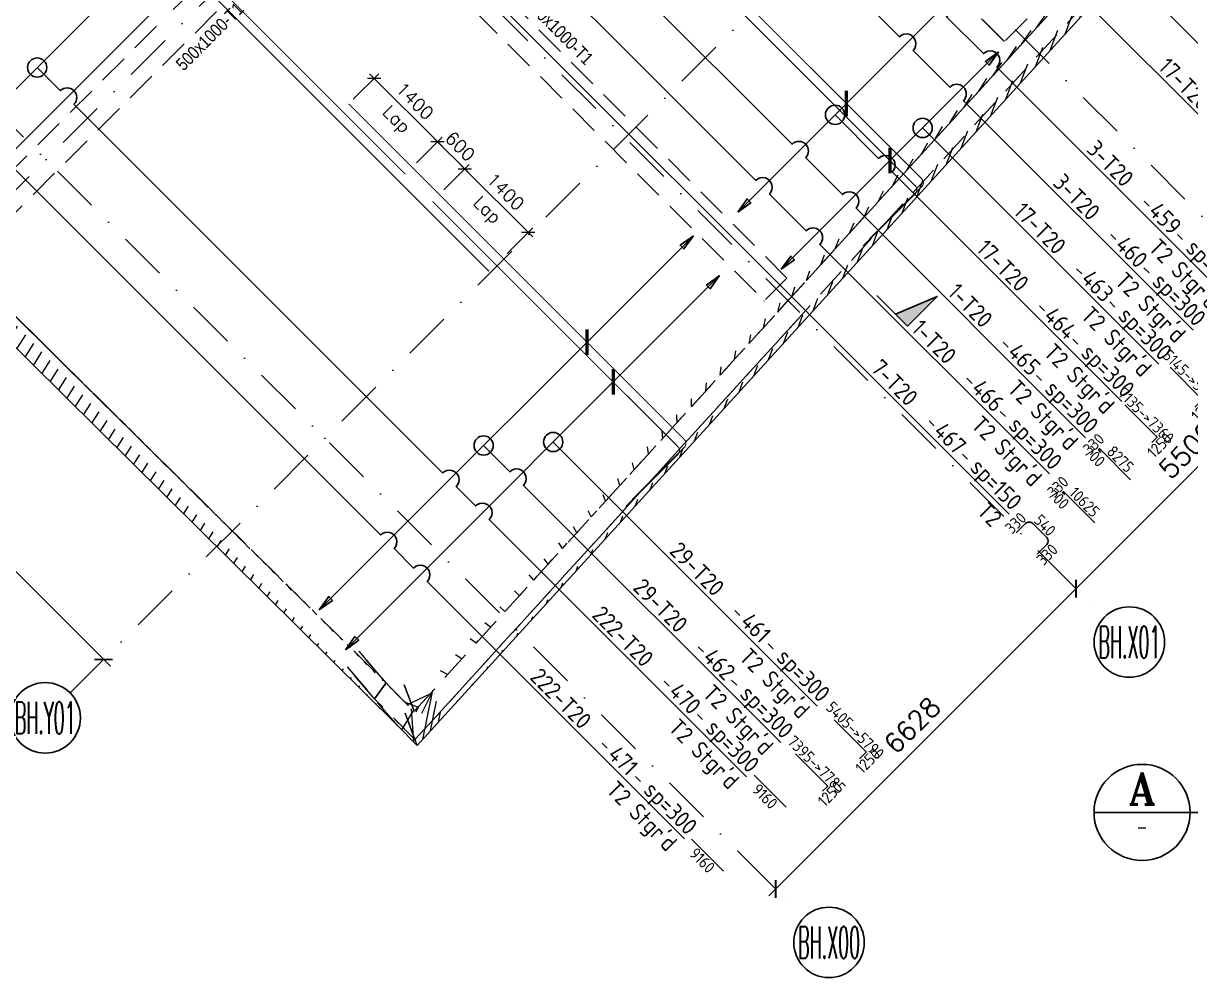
# Model space of a CAD drawing. Extents: x 660761725 to 1323371458, y 2734871439 to 5470067957.
# Drawn here: x 661740291 to 661758507, y 2735009230 to 2735024123 of the extents above; entities that cross this region are included whole.
import ezdxf
from ezdxf.enums import TextEntityAlignment as Align

# ---------------------------------------------------------------- set-up
doc = ezdxf.new("R2010")
doc.units = 0
for name, pattern in [('AXES', [1.95, 1.2, -0.25, 0.25, -0.25]), ('Hidden', [714.375, 476.25, -238.125]), ('sbp_axis_short', [10, 5, -2.5, 0, -2.5])]:
    doc.linetypes.add(name, pattern=pattern)
doc.layers.add('A-DETL', color=5, linetype='Continuous', lineweight=9, true_color=0x0000ff)
for name, color, linetype, lineweight in [('A-FLOR-PATT', 7, 'Continuous', 15), ('A-ROOF', 7, 'Continuous', 15), ('S-BEAM-IDEN', 2, 'Continuous', 9), ('S-GRID', 7, 'Continuous', 9), ('S-GRID-IDEN', 7, 'Continuous', 13)]:
    doc.layers.add(name, color=color, linetype=linetype, lineweight=lineweight)
for name, color, linetype in [('S-AXIS', 20, 'AXES'), ('S-DIMO', 100, 'Continuous'), ('S-RBAR-T16', 201, 'Continuous'), ('S-RBAR-T20', 10, 'Continuous'), ('S-RDIMO', 8, 'Continuous'), ('S-RSYMB', 7, 'Continuous'), ('S-SCEL-INDT', 222, 'Continuous'), ('S-SIMPLETEXT', 7, 'Continuous'), ('S-TXT', 3, 'Continuous'), ('S-TXT-B', 7, 'Continuous')]:
    doc.layers.add(name, color=color, linetype=linetype)
doc.styles.add('Arial Narrow_1', font='ARIALN.TTF', dxfattribs={"height": 199.9999999999998})
doc.styles.add('ARMACAD', font='isocp.shx')
doc.styles.add('ROMANS', font='romans.shx')
doc.styles.add('ROMANT', font='romant')
doc.dimstyles.new('S-DIMI-100', dxfattribs={"dimscale": 100, "dimtxt": 2, "dimasz": 1.5, "dimexe": 1, "dimexo": 1, "dimgap": 1, "dimtad": 1, "dimdec": 0, "dimzin": 12, "dimdsep": 46, "dimtxsty": 'ROMANS', "dimblk": 'ARCHTICK', "dimcen": 0.09, "dimdle": 1, "dimclrd": 8, "dimclre": 8, "dimclrt": 4, "dimadec": 0, "dimazin": 3, "dimtfac": 1, "dimtdec": 0, "dimtix": 1, "dimtmove": 1, "dimatfit": 3, "dimtolj": 1, "dimtzin": 0, "dimarcsym": 0})
doc.dimstyles.new('S-DIMO-100', dxfattribs={"dimscale": 100, "dimtxt": 3, "dimasz": 2, "dimexe": 1.5, "dimexo": 1.5, "dimgap": 1.5, "dimtad": 1, "dimdec": 0, "dimzin": 12, "dimdsep": 46, "dimtxsty": 'ROMANS', "dimblk": 'ARCHTICK', "dimcen": 0.09, "dimdle": 1.5, "dimclrd": 8, "dimclre": 8, "dimclrt": 4, "dimadec": 0, "dimazin": 3, "dimtfac": 1, "dimtdec": 0, "dimtix": 1, "dimtmove": 1, "dimatfit": 3, "dimfxl": 1, "dimtolj": 1, "dimtzin": 0, "dimarcsym": 0})
pattern_1 = [(74.99999999999999, (0, 0), (-153.3407249233896, 41.08752341002518), [])]

# ---------------------------------------------------------------- blocks, each defined once
blk = doc.blocks.new('_ARCHTICK')
at = {"color": 0, "linetype": 'ByBlock', "const_width": 0.15}
blk.add_lwpolyline([(-0.5, -0.5), (0.5, 0.5)], dxfattribs=at)
blk = doc.blocks.new('*D114')
at = {"layer": 'S-DIMO', "color": 8, "lineweight": -2, "transparency": 16777216}
for p, q in [((662646752.7174524, 2734515600.631505), (662642651.5931929, 2734511499.317107)), ((662646640.0262022, 2734515501.190413), (662646540.585418, 2734515600.626588)), ((662642750.9389057, 2734511612.103117), (662642651.5882754, 2734511711.449142))]:
    blk.add_line(p, q, dxfattribs=at)
at = {"layer": 'S-DIMO', "color": 8, "lineweight": -2, "transparency": 16777216, "xscale": 200, "yscale": 200, "zscale": 200}
for p, rotation in [((662646646.6538938, 2734515494.563029), 45.00132815847456), ((662642757.6567513, 2734511605.385583), 225.0013281584746)]:
    blk.add_blockref('_ARCHTICK', p, dxfattribs=dict(at, rotation=rotation))
at = {"layer": 'S-DIMO', "color": 4, "transparency": 16777216, "insert": (662644490.0183705, 2734513762.101423), "char_height": 300, "width": 199.5440968434552, "attachment_point": 5, "rotation": 45.00132815847457, "style": 'ROMANS'}
blk.add_mtext('\\A1;5500', dxfattribs=at)
blk = doc.blocks.new('*D115')
at = {"layer": 'S-DIMO', "color": 8, "lineweight": -2, "transparency": 16777216}
for p, q in [((662642863.7196877, 2734511711.45468), (662637964.8870244, 2734506812.394895)), ((662642750.9389057, 2734511612.103117), (662642651.5876533, 2734511711.449763)), ((662638064.1247131, 2734506925.288924), (662637964.8821069, 2734507024.526929))]:
    blk.add_line(p, q, dxfattribs=at)
at = {"layer": 'S-DIMO', "color": 8, "lineweight": -2, "transparency": 16777216, "xscale": 200, "yscale": 200, "zscale": 200}
for p, rotation in [((662642757.6561291, 2734511605.386205), 45.00132815847456), ((662638070.9505827, 2734506918.463371), 225.0013281584746)]:
    blk.add_blockref('_ARCHTICK', p, dxfattribs=dict(at, rotation=rotation))
at = {"layer": 'S-DIMO', "color": 4, "transparency": 16777216, "insert": (662640202.1664039, 2734509474.051905), "char_height": 300, "width": 199.5440968434552, "attachment_point": 5, "rotation": 45.00132815847457, "style": 'ROMANS'}
blk.add_mtext('\\A1;6628', dxfattribs=at)
blk = doc.blocks.new('*D120')
at = {"layer": 'S-DIMO', "color": 8, "lineweight": -2, "transparency": 16777216}
for p, q in [((662623128.7003523, 2734514955.345698), (662627689.5398602, 2734510394.507728)), ((662623228.7011043, 2734514843.214414), (662623128.7003881, 2734514743.213664)), ((662627577.4078088, 2734510494.507709), (662627477.407826, 2734510394.507692))]:
    blk.add_line(p, q, dxfattribs=at)
at = {"layer": 'S-DIMO', "color": 8, "lineweight": -2, "transparency": 16777216, "xscale": 200, "yscale": 200, "zscale": 200}
for p, rotation in [((662623234.7663873, 2734514849.279699), 135.0000096597404), ((662627583.4738252, 2734510500.573728), 315.0000096597404)]:
    blk.add_blockref('_ARCHTICK', p, dxfattribs=dict(at, rotation=rotation))
at = {"layer": 'S-DIMO', "color": 4, "transparency": 16777216, "insert": (662625621.252105, 2734512887.058783), "char_height": 300, "width": 199.5440968434552, "attachment_point": 5, "rotation": 315.00000965974044, "style": 'ROMANS'}
blk.add_mtext('\\A1;6150', dxfattribs=at)
blk = doc.blocks.new('*U1142')
at = {"layer": 'S-AXIS', "color": 3, "linetype": 'Continuous'}
blk.add_circle((0, 5.5), 5.5, dxfattribs=at)
at = {"layer": 'S-AXIS', "color": 3, "linetype": 'Continuous', "ltscale": 0.5, "style": 'ROMANT', "width": 0.4, "flags": 8}
blk.add_attdef('A', text='', height=5, dxfattribs=at).set_placement((0, 5.5), align=Align.MIDDLE_CENTER)
blk = doc.blocks.new('*U1141')
at = {"layer": 'S-SCEL-INDT'}
blk.add_line((-1.598034076772778e-05, -9.017526509425661), (-4.236298395894313e-05, 0), dxfattribs=at)
blk.add_lwpolyline([(-1.598034251388655e-05, -9.017526509426535), (-2.729673832266011e-05, -5.517526509764139), (8.74998401881464, -9.017498218424205), (-1.598034251388655e-05, -9.017526509426535)], dxfattribs=at)
blk.add_solid([(8.749984018815223, -9.017498218424496), (-1.598034076772778e-05, -9.017526509423043), (4.374978361036412, -7.267512364094754), (-2.729674239717861e-05, -5.517526509763265)], dxfattribs=at)
blk = doc.blocks.new('I am… Limitless.')
at = {"layer": 'S-SCEL-INDT', "xscale": 75.00000000000088, "yscale": 75.00000000000088, "zscale": 75.00000000000088, "rotation": 45.00010152951856}
blk.add_blockref('*U1141', (662352440.7329911, 2734516181.62153), dxfattribs=at)
blk = doc.blocks.new('I am… Atomic.')
at = {"layer": 'A-FLOR-PATT', "transparency": 33554600}
h = blk.add_hatch(dxfattribs=at)
h.set_pattern_fill('ANSI31', color=8, scale=50, angle=30, style=0)
h.set_pattern_definition(pattern_1)
edge = h.paths.add_edge_path()
edge.add_line((662389967.6433319, 2734579123.010657), (662390007.8012236, 2734579503.468677))
edge.add_line((662390178.8400514, 2734578972.951882), (662393574.2351673, 2734576558.543434))
edge.add_line((662390389.9110394, 2734578822.862847), (662389967.7690635, 2734579123.040917))
edge.add_line((662401600.1085552, 2734571260.373601), (662390007.8012234, 2734579503.468677))
edge.add_line((662401045.2346829, 2734570742.112331), (662400996.5411683, 2734571280.666277))
edge.add_line((662400996.5411683, 2734571280.666277), (662391834.41239, 2734577795.702194))
edge.add_line((662401631.7932035, 2734570909.939), (662401600.1085552, 2734571260.373601))
edge.add_line((662398386.0115408, 2734568087.393885), (662401045.2346829, 2734570742.112331))
edge.add_line((662378065.801715, 2734545768.423274), (662383150.2610395, 2734551353.010825))
edge.add_line((662383150.2610395, 2734551353.010825), (662388234.7203641, 2734556937.598375))
edge.add_line((662388234.7203641, 2734556937.598375), (662393319.1796887, 2734562522.185926))
edge.add_line((662393319.1796887, 2734562522.185926), (662398403.6390133, 2734568106.773477))
edge.add_line((662377177.0145457, 2734544792.211362), (662378389.7704264, 2734546124.258873))
edge.add_line((662345219.5168241, 2734509691.243385), (662350637.7770958, 2734515642.46591))
edge.add_line((662350637.7770958, 2734515642.46591), (662356056.0373675, 2734521593.688435))
edge.add_line((662356056.0373675, 2734521593.688435), (662361474.2976393, 2734527544.91096))
edge.add_line((662361474.2976393, 2734527544.91096), (662366892.5579109, 2734533496.133485))
edge.add_line((662366892.5579109, 2734533496.133485), (662372310.8181826, 2734539447.35601))
edge.add_line((662372310.8181826, 2734539447.35601), (662377729.0784543, 2734545398.578536))
edge.add_line((662345267.5598451, 2734509156.384884), (662400082.3408674, 2734569362.972085))
edge.add_line((662401418.6805061, 2734570690.601139), (662400941.3227103, 2734570214.051982))
edge.add_line((662400082.3408674, 2734569362.972085), (662401631.7932035, 2734570909.939))
h = blk.add_hatch(dxfattribs=at)
h.set_pattern_fill('ANSI31', color=8, scale=50, angle=30, style=0)
h.set_pattern_definition(pattern_1)
edge = h.paths.add_edge_path()
edge.add_line((662345468.2720397, 2734510142.524049), (662345661.1307589, 2734509588.669044))
edge.add_line((662345219.5168241, 2734509691.243385), (662350637.7770958, 2734515642.46591))
edge.add_line((662350637.7770958, 2734515642.46591), (662356056.0373675, 2734521593.688435))
edge.add_line((662356056.0373675, 2734521593.688435), (662361474.2976393, 2734527544.91096))
edge.add_line((662361474.2976393, 2734527544.91096), (662366892.5579109, 2734533496.133485))
edge.add_line((662366892.5579109, 2734533496.133485), (662372310.8181826, 2734539447.35601))
edge.add_line((662372310.8181826, 2734539447.35601), (662377729.0784543, 2734545398.578536))
edge.add_line((662345267.5598451, 2734509156.384884), (662400082.3408674, 2734569362.972085))
h = blk.add_hatch(dxfattribs=at)
h.set_pattern_fill('ANSI31', color=8, scale=50, angle=30, style=0)
h.set_pattern_definition(pattern_1)
edge = h.paths.add_edge_path()
edge.add_line((662326312.3910785, 2734528417.846987), (662333102.7430063, 2734521695.273901))
edge.add_line((662325865.2845687, 2734528370.671522), (662344964.0169713, 2734509462.575772))
edge.add_line((662336968.3324986, 2734517868.269328), (662339133.8364366, 2734515724.380668))
edge.add_line((662332502.0842122, 2734522289.937136), (662334515.7142464, 2734520296.40643))
edge.add_line((662333458.4230682, 2734521343.144109), (662337828.6853824, 2734517016.504176))
edge.add_line((662338184.3654449, 2734516664.374383), (662344781.0343132, 2734510133.551082))
edge.add_line((662344781.0343132, 2734510133.551082), (662344829.7545922, 2734510084.405783))
edge.add_line((662344829.7545922, 2734510084.405783), (662344878.4748713, 2734510035.260483))
edge.add_line((662344878.4748713, 2734510035.260483), (662344927.1951503, 2734509986.115183))
edge.add_line((662344927.1951503, 2734509986.115183), (662344975.9154292, 2734509936.969883))
edge.add_line((662344975.9154292, 2734509936.969883), (662345024.6357082, 2734509887.824584))
edge.add_line((662345024.6357082, 2734509887.824584), (662345073.3559872, 2734509838.679284))
edge.add_line((662345073.3559872, 2734509838.679284), (662345122.0762662, 2734509789.533985))
edge.add_line((662345122.0762662, 2734509789.533985), (662345170.7965451, 2734509740.388685))
edge.add_line((662345170.7965451, 2734509740.388685), (662345219.5168241, 2734509691.243385))
edge.add_line((662344964.0169713, 2734509462.575772), (662345267.5598451, 2734509156.384884))
edge.add_line((662345267.5598451, 2734509156.384884), (662345219.5168241, 2734509691.243385))
edge = h.paths.add_edge_path()
edge.add_line((662345219.5168241, 2734509691.243385), (662345513.1205869, 2734510013.727216))
edge.add_line((662345468.2720397, 2734510142.524049), (662345661.1307589, 2734509588.669044))
edge.add_line((662345267.5598451, 2734509156.384884), (662345661.1307589, 2734509588.669044))
edge = h.paths.add_edge_path()
edge.add_line((662325865.2845687, 2734528370.671522), (662326389.6555356, 2734528894.154181))
edge.add_line((662326389.6555356, 2734528894.154181), (662326589.2420617, 2734528694.228972))
edge.add_line((662326589.2420617, 2734528694.228972), (662326314.0211399, 2734528416.233197))
at = {"layer": 'A-DETL', "color": 8, "linetype": 'Hidden', "lineweight": 9}
for p, q in [((662399013.4511831, 2734568320.204953), (662345232.817815, 2734509249.488402)), ((662348012.7404133, 2734526558.074927), (662354427.785328, 2734520143.02365)), ((662354430.404629, 2734520145.641461), (662348021.4752218, 2734526554.575255)), ((662337828.6853824, 2734517016.504176), (662343805.8863698, 2734522983.579849)), ((662351037.8658978, 2734516453.002254), (662344513.5569398, 2734522982.844296)), ((662344159.6396613, 2734522629.526549), (662338184.3654449, 2734516664.374383)), ((662344159.6396613, 2734522629.526549), (662350684.0984387, 2734516099.534561)), ((662354784.0222851, 2734520499.258766), (662354430.404629, 2734520145.641461)), ((662354430.404629, 2734520145.641461), (662354427.785328, 2734520143.02365)), ((662354430.1369091, 2734520145.375229), (662354430.368954, 2734520145.607274)), ((662338184.3654449, 2734516664.374383), (662344781.0343132, 2734510133.551082)), ((662351037.8658978, 2734516453.002254), (662350684.0984387, 2734516099.534561)), ((662351031.5755024, 2734516446.715436), (662351037.8658978, 2734516453.002254)), ((662350684.0984387, 2734516099.534561), (662350677.8080015, 2734516093.247701)), ((662351208.4437448, 2734515812.901352), (662345232.817815, 2734509249.488402)), ((662344356.2023606, 2734510629.798686), (662344781.0343132, 2734510133.551082)), ((662344781.0343132, 2734510133.551082), (662344356.2023606, 2734510629.798686)), ((662344599.7394344, 2734509888.089563), (662344174.9056661, 2734510384.339288)), ((662344174.9056661, 2734510384.339288), (662344599.7394344, 2734509888.089563)), ((662344599.7394344, 2734509888.089563), (662344781.0343132, 2734510133.551082)), ((662344781.0343132, 2734510133.551082), (662344599.7394344, 2734509888.089563)), ((662345064.4801393, 2734510106.718842), (662345219.5168241, 2734509691.243385)), ((662345219.5168241, 2734509691.243385), (662345064.4801393, 2734510106.718842)), ((662344963.6249735, 2734509463.033666), (662344599.7394344, 2734509888.089563)), ((662345232.817815, 2734509249.488402), (662344600.1289424, 2734509887.696657)), ((662345232.817815, 2734509249.488402), (662345077.6992273, 2734509665.183345)), ((662345077.6992273, 2734509665.183345), (662345232.817815, 2734509249.488402)), ((662345232.817815, 2734509249.488402), (662345267.517679, 2734509156.497883))]:
    blk.add_line(p, q, dxfattribs=at)
at = {"layer": 'A-DETL', "color": 8, "linetype": 'Hidden', "lineweight": 9, "flags": 128}
for points in [[(662345219.5168241, 2734509691.243385), (662350637.7770958, 2734515642.46591), (662356056.0373675, 2734521593.688435), (662361474.2976393, 2734527544.91096), (662366892.5579109, 2734533496.133485), (662372310.8181826, 2734539447.35601), (662377729.0784543, 2734545398.578536)], [(662344781.0343132, 2734510133.551082), (662344829.7545922, 2734510084.405783), (662344878.4748713, 2734510035.260483), (662344927.1951503, 2734509986.115183), (662344975.9154292, 2734509936.969883), (662345024.6357082, 2734509887.824584), (662345073.3559872, 2734509838.679284), (662345122.0762662, 2734509789.533985), (662345170.7965451, 2734509740.388685), (662345219.5168241, 2734509691.243385)], [(662345232.817815, 2734509249.488402), (662345162.4757727, 2734509320.444087), (662345092.1337304, 2734509391.399771), (662345021.7916881, 2734509462.355456), (662344951.4496458, 2734509533.31114), (662344881.1076035, 2734509604.266825), (662344810.7655612, 2734509675.222509), (662344740.4235189, 2734509746.178194), (662344670.0814766, 2734509817.133879), (662344600.1289424, 2734509887.696657)]]:
    blk.add_lwpolyline(points, dxfattribs=at)
at = {"layer": 'A-ROOF', "color": 8, "lineweight": 13}
for p, q in [((662345267.5598451, 2734509156.384884), (662400082.3408674, 2734569362.972085)), ((662325865.2845687, 2734528370.671522), (662344964.0169713, 2734509462.575772)), ((662344964.0169713, 2734509462.575772), (662345267.5598451, 2734509156.384884))]:
    blk.add_line(p, q, dxfattribs=at)
at = {"layer": 'S-BEAM-IDEN', "color": 8, "width": 1699.577499999999, "attachment_point": 1, "style": 'Arial Narrow_1'}
for insert, char_height, rotation in [((662341480.4245633, 2734519816.410211), 199.9999999999998, 44.99999999999983), ((662347080.5751344, 2734520856.553458), 199.9999999999999, 314.9757148259339)]:
    blk.add_mtext('500x1000-T1', dxfattribs=dict(at, insert=insert, char_height=char_height, rotation=rotation))
blk = doc.blocks.new('*D326')
at = {"layer": 'S-RBAR-T16', "color": 8, "lineweight": -2, "transparency": 16777216}
for p, q in [((661746852.8661889, 2735021523.953853), (661747250.6648003, 2735021921.752196)), ((661748240.6139853, 2735020790.380939), (661747109.2434441, 2735021921.752244)), ((661747842.8157558, 2735020534.004287), (661748240.614033, 2735020931.802296))]:
    blk.add_line(p, q, dxfattribs=at)
at = {"layer": 'S-RBAR-T16', "color": 8, "lineweight": -2, "transparency": 16777216, "xscale": 150, "yscale": 150, "zscale": 150}
for p, rotation in [((661747179.9540983, 2735021851.041542), 134.9999806815657), ((661748169.903331, 2735020861.091641), 314.9999806815657)]:
    blk.add_blockref('_ARCHTICK', p, dxfattribs=dict(at, rotation=rotation))
at = {"layer": 'S-RBAR-T16', "color": 4, "transparency": 16777216, "char_height": 200, "attachment_point": 5, "rotation": 314.99998068156566, "style": 'ROMANS'}
for s, insert in [('\\A1;1400', (661747816.3501185, 2735021497.4879)), ('\\A1;Lap', (661747509.9370767, 2735021191.075065))]:
    blk.add_mtext(s, dxfattribs=dict(at, insert=insert))
blk = doc.blocks.new('*D327')
at = {"layer": 'S-RBAR-T16', "color": 8, "lineweight": -2, "transparency": 16777216}
for p, q in [((661745438.6527052, 2735022938.167349), (661745836.4513714, 2735023335.965747)), ((661746826.4004115, 2735022204.594635), (661745695.0300152, 2735023335.965795)), ((661746428.6021196, 2735021948.21792), (661746826.4004592, 2735022346.015991))]:
    blk.add_line(p, q, dxfattribs=at)
at = {"layer": 'S-RBAR-T16', "color": 8, "lineweight": -2, "transparency": 16777216, "xscale": 150, "yscale": 150, "zscale": 150}
for p, rotation in [((661745765.7406695, 2735023265.255093), 134.9999806815657), ((661746755.6897572, 2735022275.305337), 314.9999806815657)]:
    blk.add_blockref('_ARCHTICK', p, dxfattribs=dict(at, rotation=rotation))
at = {"layer": 'S-RBAR-T16', "color": 4, "transparency": 16777216, "char_height": 200, "attachment_point": 5, "rotation": 314.99998068156566, "style": 'ROMANS'}
for s, insert in [('\\A1;1400', (661746402.1366172, 2735022911.701523)), ('\\A1;Lap', (661746095.7235754, 2735022605.288688))]:
    blk.add_mtext(s, dxfattribs=dict(at, insert=insert))
blk = doc.blocks.new('*D328')
at = {"layer": 'S-RBAR-T16', "color": 8, "lineweight": -2, "transparency": 16777216}
for p, q in [((661746755.690029, 2735022275.305609), (661746649.6240476, 2735022381.371662)), ((661746428.6021196, 2735021948.21792), (661746826.400731, 2735022346.016263)), ((661747179.9539543, 2735021851.041398), (661746755.690029, 2735022275.305609)), ((661746852.8661889, 2735021523.953853), (661747250.6646563, 2735021921.752052)), ((661747179.9539543, 2735021851.041398), (661747286.0199357, 2735021744.975345))]:
    blk.add_line(p, q, dxfattribs=at)
at = {"layer": 'S-RBAR-T16', "color": 8, "lineweight": -2, "transparency": 16777216, "xscale": 150, "yscale": 150, "zscale": 150}
for p, rotation in [((661746755.690029, 2735022275.305609), 314.9999806815657), ((661747179.9539543, 2735021851.041398), 134.9999806815657)]:
    blk.add_blockref('_ARCHTICK', p, dxfattribs=dict(at, rotation=rotation))
at = {"layer": 'S-RBAR-T16', "color": 4, "transparency": 16777216, "insert": (661747109.2433956, 2735022204.594812), "char_height": 200, "attachment_point": 5, "rotation": 314.99998068156566, "style": 'ROMANS'}
blk.add_mtext('\\A1;600', dxfattribs=at)
blk = doc.blocks.new('*U483')
at = {"layer": 'S-TXT', "color": 2}
blk.add_line((-7.499999999822649, 0), (7.499999999822649, 0), dxfattribs=at)
at = {"layer": 'S-TXT'}
blk.add_circle((0, 0), 7.499999999822649, dxfattribs=at)
at = {"layer": 'S-TXT-B', "color": 3}
blk.add_line((7.499999999822649, -1.836970198677591e-15), (285.1395665673421, -3.129387380412875e-14), dxfattribs=at)
at = {"layer": 'S-TXT', "color": 7, "style": 'ROMANT', "flags": 8}
blk.add_attdef('01', text='', height=5.000000001018634, dxfattribs=at).set_placement((0, 3.750000000763976), align=Align.MIDDLE)
blk.add_attdef('PLAN', text='', height=5.000000001018634, dxfattribs=at).set_placement((9.909673645741805, -0.1666666667006211), align=Align.BOTTOM_LEFT)
at = {"layer": 'S-TXT', "style": 'ROMANS', "width": 0.7499999997726263, "flags": 8}
blk.add_attdef('1:250', text='', height=2.500000000509317, dxfattribs=at).set_placement((284.9554498818661, -4.500000000916803), align=Align.BOTTOM_RIGHT)
at = {"layer": 'S-TXT', "style": 'ROMANS', "width": 0.6999999997953636, "flags": 8}
blk.add_attdef('-', text='', height=2.250000000458385, dxfattribs=at).set_placement((0, -2.264055869549338), align=Align.MIDDLE)
blk = doc.blocks.new('cadf_10')
at = {"color": 1}
for p, q in [((-4.158496580606208, 1.201089783226742), (-5.644468778018359, 1.201089783226742)), ((4.158496580606207, 1.201089783226742), (5.644468778018359, 1.201089783226742))]:
    blk.add_line(p, q, dxfattribs=at)
at = {"style": 'ARMACAD'}
for tag, p in [('$COM1', (-10.93526643674234, 2.542619974829577)), ('$COM2', (-9.757982686735758, -5.302973364669228))]:
    blk.add_attdef(tag, text='', height=3.5, dxfattribs=at).set_placement(p, align=Align.BOTTOM_RIGHT)
at = {"color": 1, "style": 'ARMACAD'}
blk.add_attdef('$NUM', text='', height=3.5, dxfattribs=at).set_placement((0, 0), align=Align.CENTER)
blk = doc.blocks.new('CADF_02')
at = {"color": 0}
blk.add_lwpolyline([(0, 0), (2.5, -0.4166666679084301), (2.5, 0.4166666679084301)], close=True, dxfattribs=at)
blk = doc.blocks.new('cadf_04')
at = {"color": 8, "const_width": 0.5000000000000002}
blk.add_lwpolyline([(1.414213560521603, 1.414213564246893), (-1.414213556796312, -1.414213556796312)], dxfattribs=at)
blk = doc.blocks.new('*U634', base_point=(661749633.7098411, 2735010140.323967))
at = {"layer": 'S-RSYMB'}
blk.add_lwpolyline([(661749398.6991988, 2735010446.565464), (661749895.5627548, 2735009949.712476, -0.4142135623730951), (661749895.5629157, 2735009934.568773), (661749795.078747, 2735009834.082469)], format="xyb", dxfattribs=at)
at = {"layer": 'S-RSYMB', "style": 'ARMACAD'}
for tag, rotation, p in [('D0', 315.0006093492051, (661749728.4473917, 2735010279.457115)), ('D1', 45.000608717102, (661749926.638975, 2735009803.009205))]:
    blk.add_attdef(tag, text='', height=180, rotation=rotation, dxfattribs=at).set_placement(p, align=Align.MIDDLE_CENTER)
blk = doc.blocks.new('*U635', base_point=(661755577.4868034, 2735016084.100579))
at = {"layer": 'S-RSYMB'}
blk.add_lwpolyline([(661755328.6987957, 2735016375.824746), (661755826.371908, 2735015878.160999, -0.4142135623730951), (661755826.3720132, 2735015866.926045), (661755751.8237773, 2735015792.376412)], format="xyb", dxfattribs=at)
at = {"layer": 'S-RSYMB', "style": 'ARMACAD'}
for tag, rotation, p in [('D0', 315.0005391013449, (661755658.8518666, 2735016208.310918)), ('D1', 45.00053703867065, (661755870.4159373, 2735015748.334711))]:
    blk.add_attdef(tag, text='', height=180, rotation=rotation, dxfattribs=at).set_placement(p, align=Align.MIDDLE_CENTER)
blk = doc.blocks.new('*U636', base_point=(661756001.5632772, 2735016508.177029))
at = {"layer": 'S-RSYMB'}
blk.add_lwpolyline([(661755770.7979989, 2735016818.892122), (661756267.4120922, 2735016322.288823, -0.4142135623730951), (661756267.4122698, 2735016305.940648), (661756158.9360923, 2735016197.461935)], format="xyb", dxfattribs=at)
at = {"layer": 'S-RSYMB', "style": 'ARMACAD'}
for tag, rotation, p in [('D0', 315.0006226493028, (661756100.4214417, 2735016651.908636)), ('D1', 45.00066962656859, (661756294.4924111, 2735016170.384962))]:
    blk.add_attdef(tag, text='', height=180, rotation=rotation, dxfattribs=at).set_placement(p, align=Align.MIDDLE_CENTER)
blk = doc.blocks.new('*U637', base_point=(661756107.5738658, 2735016614.187611))
at = {"layer": 'S-RSYMB'}
blk.add_lwpolyline([(661755861.0755987, 2735016908.32458), (661756358.6141703, 2735016410.795304, -0.4142135623730951), (661756358.6142808, 2735016398.910744), (661756279.7556458, 2735016320.050642)], format="xyb", dxfattribs=at)
at = {"layer": 'S-RSYMB', "style": 'ARMACAD'}
for tag, rotation, p in [('D0', 315.0005352394712, (661756191.1614047, 2735016740.877982)), ('D1', 45.00053300293067, (661756400.5029997, 2735016278.164169))]:
    blk.add_attdef(tag, text='', height=180, rotation=rotation, dxfattribs=at).set_placement(p, align=Align.MIDDLE_CENTER)
blk = doc.blocks.new('*U638', base_point=(661756744.5604519, 2735017251.17416))
at = {"layer": 'S-RSYMB'}
blk.add_lwpolyline([(661756781.9701191, 2735017436.788241), (661756746.6692504, 2735017472.090086, -0.4142135623730951), (661756746.669391, 2735017482.272605), (661756754.4751189, 2735017490.078117, -0.4142135623730951), (661756764.6576382, 2735017490.077976), (661757244.5604519, 2735017010.161404)], format="xyb", dxfattribs=at)
at = {"layer": 'S-RSYMB', "style": 'ARMACAD'}
for tag, rotation, p in [('D1', 44.99920844200376, (661756669.2560985, 2735017567.493764)), ('D0', 314.9992084073484, (661756683.0012815, 2735017373.123007)), ('D2', 314.9991787017509, (661757085.9274905, 2735017331.435804))]:
    blk.add_attdef(tag, text='', height=180, rotation=rotation, dxfattribs=at).set_placement(p, align=Align.MIDDLE_CENTER)
blk = doc.blocks.new('*U639', base_point=(661755702.7586617, 2735016209.37243))
at = {"layer": 'S-RSYMB'}
blk.add_lwpolyline([(661755732.079114, 2735016408.910384), (661755704.4114678, 2735016436.578795, -0.4142135623730951), (661755704.411578, 2735016444.559515), (661755710.5294478, 2735016450.677215, -0.4142135623730951), (661755718.5101676, 2735016450.677105), (661756202.7586617, 2735015966.41484)], format="xyb", dxfattribs=at)
at = {"layer": 'S-RSYMB', "style": 'ARMACAD'}
for tag, rotation, p in [('D1', 44.99920833306125, (661755626.1543566, 2735016528.936768)), ('D0', 314.9992082949373, (661755636.9268874, 2735016341.428433)), ('D2', 314.999185314584, (661756041.9528507, 2735016289.862096))]:
    blk.add_attdef(tag, text='', height=180, rotation=rotation, dxfattribs=at).set_placement(p, align=Align.MIDDLE_CENTER)
blk = doc.blocks.new('*U640', base_point=(661755067.2972558, 2735015573.911062))
at = {"layer": 'S-RSYMB'}
blk.add_lwpolyline([(661755067.2972564, 2735015652.880702), (661755215.3534932, 2735015800.932848, -0.4142135623730951), (661755326.3141938, 2735015800.931315), (661755544.3173091, 2735015582.922175, -0.4142135623730951), (661755544.315776, 2735015471.961475), (661755396.2595387, 2735015323.909328)], format="xyb", dxfattribs=at)
at = {"layer": 'S-RSYMB', "style": 'ARMACAD'}
for tag, rotation, p in [('D0', 44.99920839258894, (661755060.0092185, 2735015808.225178)), ('D1', 314.9992083869159, (661755516.6341549, 2735015773.242902)), ('D2', 44.99920839259126, (661755551.6038138, 2735015316.616999))]:
    blk.add_attdef(tag, text='', height=180, rotation=rotation, dxfattribs=at).set_placement(p, align=Align.MIDDLE_CENTER)
blk = doc.blocks.new('*U643', base_point=(661749739.7215077, 2735010246.335627))
at = {"layer": 'S-RSYMB'}
blk.add_lwpolyline([(661749739.7215077, 2735010496.342766), (661750239.7215077, 2735009996.328487)], dxfattribs=at)
at = {"layer": 'S-RSYMB', "style": 'ARMACAD'}
blk.add_attdef('D0', text='', height=180, rotation=314.9991818685368, dxfattribs=at).set_placement((661749908.4030668, 2735010165.019508), align=Align.MIDDLE_CENTER)
blk = doc.blocks.new('*U644', base_point=(661749633.7001162, 2735010140.31424))
at = {"layer": 'S-RSYMB'}
blk.add_lwpolyline([(661749633.7001162, 2735010390.32138), (661750133.7001162, 2735009890.307101)], dxfattribs=at)
at = {"layer": 'S-RSYMB', "style": 'ARMACAD'}
blk.add_attdef('D0', text='', height=180, rotation=314.9991818706647, dxfattribs=at).set_placement((661749802.3816752, 2735010058.998122), align=Align.MIDDLE_CENTER)
blk = doc.blocks.new('I am… All Range.')
at = {"layer": 'S-GRID', "color": 8, "linetype": 'sbp_axis_short', "lineweight": 13, "ltscale": 150}
for p, q in [((662622712.44625, 2734514326.959595), (662688816.0170653, 2734580430.53041)), ((662627061.1529542, 2734509978.252891), (662693164.7237693, 2734576081.823706)), ((662618471.4835767, 2734543669.734396), (662647091.3762469, 2734515049.841725)), ((662614582.3962799, 2734539780.647099), (662643202.2889504, 2734511160.754429)), ((662609895.5820874, 2734535093.832907), (662638515.474758, 2734506473.940236))]:
    blk.add_line(p, q, dxfattribs=at)
at = {"layer": 'S-GRID-IDEN', "color": 9}
ref = blk.add_blockref('*U1142', (662643591.2055386, 2734510221.853559), dxfattribs=dict(at, xscale=100.0000000000075, yscale=100, zscale=100.0000000000028, rotation=359.9999999381469))
ref.add_attrib('A', 'BH.X01', dxfattribs={"layer": 'S-AXIS', "color": 3, "linetype": 'Continuous', "ltscale": 0.5, "height": 499.9999999999999, "rotation": 359.9999999381469, "style": 'ROMANT', "width": 0.4000000000000299}).set_placement((662643591.2055392, 2734510771.853558), align=Align.MIDDLE_CENTER)
ref = blk.add_blockref('*U1142', (662626672.2442242, 2734509039.344162), dxfattribs=dict(at, xscale=100.0000000000075, yscale=100, zscale=100.0000000000028, rotation=359.9999999381469))
ref.add_attrib('A', 'BH.Y01', dxfattribs={"layer": 'S-AXIS', "color": 3, "linetype": 'Continuous', "ltscale": 0.5, "height": 499.9999999999999, "rotation": 359.9999999381469, "style": 'ROMANT', "width": 0.4000000000000299}).set_placement((662626672.2442248, 2734509589.344161), align=Align.MIDDLE_CENTER)
ref = blk.add_blockref('*U1142', (662638904.3834873, 2734505535.031507), dxfattribs=dict(at, xscale=100.0000000000075, yscale=100, zscale=100.0000000000028, rotation=359.9999999381469))
ref.add_attrib('A', 'BH.X00', dxfattribs={"layer": 'S-AXIS', "color": 3, "linetype": 'Continuous', "ltscale": 0.5, "height": 499.9999999999999, "rotation": 359.9999999381469, "style": 'ROMANT', "width": 0.4000000000000299}).set_placement((662638904.3834879, 2734506085.031507), align=Align.MIDDLE_CENTER)
at = {"layer": 'S-DIMO', "color": 3}
for base, p1, p2, angle, picture, middle in [((662642757.6567513, 2734511605.385583), (662646746.0946782, 2734515395.126855), (662642857.0073817, 2734511506.039558), 45.00132815847456, '*D114', (662644490.0183705, 2734513762.101423)), ((662627583.4738252, 2734510500.573728), (662623334.7671036, 2734514949.280448), (662627683.4738078, 2734510600.573744), 315.0000096597404, '*D120', (662625621.252105, 2734512887.058783)), ((662638070.9505827, 2734506918.463371), (662642857.0073817, 2734511506.039558), (662638170.193189, 2734506819.225366), 45.00132815847456, '*D115', (662640202.1664039, 2734509474.051905))]:
    dim = blk.add_linear_dim(base=base, p1=p1, p2=p2, angle=angle, dimstyle='S-DIMO-100', dxfattribs=at)
    dim.commit()
    dim.dimension.update_dxf_attribs({"geometry": picture, "text_midpoint": middle})

msp = doc.modelspace()

# ---------------------------------------------------------------- linework, layer by layer
at = {"layer": 'S-RBAR-T20', "linetype": 'Hidden', "const_width": 16}
for points in [[(661739776.3927151, 2735028246.986157), (661746251.790214, 2735021771.40373)], [(661741084.5868825, 2735026726.751015), (661747559.9845268, 2735020251.168443)]]:
    msp.add_lwpolyline(points, dxfattribs=at)
for points in [[(661749254.2849123, 2735026753.885022), (661754310.8243613, 2735021697.440964, -0.4142135623730951), (661754310.8255138, 2735021574.757937), (661753496.7764795, 2735020760.693608)], [(661750562.4900056, 2735025233.660806), (661754209.7769012, 2735021586.454072, -0.4142135623730951), (661754209.7782497, 2735021463.771046), (661753395.7311928, 2735020649.70474)], [(661745367.929049, 2735022867.44374), (661750606.6072536, 2735017628.861902, -0.4142135623730951), (661750606.608382, 2735017506.178876), (661749792.3824126, 2735016691.937928)], [(661746676.1338012, 2735021347.219182), (661750505.5597614, 2735017517.874975, -0.4142135623730951), (661750505.561071, 2735017395.191948), (661749691.336304, 2735016580.949799)]]:
    msp.add_lwpolyline(points, format="xyb", dxfattribs=at)
at = {"layer": 'S-RDIMO'}
for p, q in [((661744314.4680817, 2735027240.944632), (661738476.7574414, 2735021403.234334)), ((661744675.5213218, 2735026667.964234), (661738837.752858, 2735020830.196113)), ((661755629.59689, 2735025698.318912), (661760269.2296617, 2735021058.685867)), ((661754831.8621486, 2735024568.950065), (661751439.3355994, 2735021176.36013)), ((661755511.1001695, 2735023677.580355), (661752118.6340319, 2735020285.040483)), ((661754324.5526304, 2735022490.958951), (661758013.0275136, 2735018802.483851)), ((661744909.5600239, 2735014970.439382), (661750747.2667735, 2735020808.254873)), ((661751156.7639494, 2735020186.730039), (661745319.0630611, 2735014348.90498)), ((661748559.8460813, 2735017589.687809), (661752680.0384991, 2735013469.495149))]:
    msp.add_line(p, q, dxfattribs=at)
for points in [[(661743623.3830914, 2735028513.73723), (661744499.2558515, 2735027637.864419, -1), (661744711.3878797, 2735027425.732378), (661744966.2726601, 2735027170.847583, -1), (661745178.4046882, 2735026958.715543), (661755673.8315701, 2735016463.288045)], [(661750512.8901987, 2735028411.581859), (661754487.628162, 2735024436.843663, -1), (661754699.7601901, 2735024224.711622), (661755272.930339, 2735023651.54144, -1), (661755485.0623671, 2735023439.409399), (661759067.5076402, 2735019856.963915)], [(661749541.8142538, 2735028336.747983), (661753964.6781231, 2735023913.883853, -1), (661754176.8101512, 2735023701.751812), (661754749.9810977, 2735023128.580832, -1), (661754962.1131259, 2735022916.448792), (661758544.5527012, 2735019334.009006)], [(661747462.9341953, 2735027061.844493), (661752287.802003, 2735022236.976403, -1), (661752499.9340311, 2735022024.844362), (661753073.108412, 2735021451.669948, -1), (661753285.2404401, 2735021239.537907), (661756867.6608664, 2735017657.11727)], [(661746662.3415513, 2735026731.495768), (661751722.3365932, 2735021671.500428, -1), (661751934.4686213, 2735021459.368387), (661752507.6438646, 2735020886.19311, -1), (661752719.7758929, 2735020674.061069), (661756302.190157, 2735017091.646595)], [(661755594.7569615, 2735026841.288656), (661756077.5835091, 2735026358.46208, -1), (661756289.7155372, 2735026146.330039), (661760823.2945694, 2735021612.750741)], [(661740507.3316051, 2735023433.808378), (661740868.2823992, 2735023072.857563, -1), (661741080.4144274, 2735022860.725523), (661746834.0451977, 2735017107.094414, -1), (661747046.1772258, 2735016894.962374), (661747349.5600915, 2735016591.57949, -1), (661747561.6921196, 2735016379.44745), (661751575.8413092, 2735012365.298024)], [(661752958.539925, 2735022695.564367), (661753637.7652217, 2735022016.33903, -1), (661753849.8972498, 2735021804.20699), (661757432.3238293, 2735018221.780201)], [(661740005.8011688, 2735021998.244355), (661745865.5070022, 2735016138.538177, -1), (661746077.6390303, 2735015926.406137), (661746381.0231758, 2735015623.021974, -1), (661746593.1552039, 2735015410.889933), (661750607.2940649, 2735011396.750836)], [(661747473.9954562, 2735017534.983747), (661747883.4779606, 2735017125.501218, -1), (661748095.6099887, 2735016913.369177), (661752109.7611241, 2735012899.217805)]]:
    msp.add_lwpolyline(points, format="xyb", dxfattribs=at)
for centre in [(661740507.3653644, 2735023433.774618), (661752958.5493575, 2735022695.554933), (661754324.5525247, 2735022490.959056), (661747474.0292158, 2735017534.949985), (661748559.8459753, 2735017589.687913)]:
    msp.add_circle(centre, 150.000000263009, dxfattribs=at)

# ---------------------------------------------------------------- block references
at = {"layer": 'S-AXIS'}
for name, p in [('I am… All Range.', (-886040.414914608, 503695.4297404289)), ('I am… Atomic.', (-598829.7953836918, 503695.4297404289)), ('I am… Limitless.', (-598829.7953836918, 503695.4297404289))]:
    msp.add_blockref(name, p, dxfattribs=at)
ref = msp.add_blockref('*U483', (661757749.0433433, 2735011809.330571), dxfattribs=dict(at, xscale=100, yscale=100, zscale=100))
ref.add_attrib('01', 'A', dxfattribs={"layer": 'S-TXT', "color": 7, "height": 500.0000001018634, "style": 'ROMANT'}).set_placement((661757749.0433433, 2735012184.330571), align=Align.MIDDLE)
ref.add_attrib('-', '-', dxfattribs={"layer": 'S-TXT', "height": 225.0000000458385, "style": 'ROMANS', "width": 0.6999999997953636}).set_placement((661757749.0433433, 2735011582.924984), align=Align.MIDDLE)
at = {"layer": 'S-RDIMO', "xscale": 100, "yscale": 100, "zscale": 100}
for name, p, rotation in [('CADF_02', (661755511.1001698, 2735023677.580356), 225.0006226549957), ('cadf_04', (661753135.5934656, 2735022872.649689), 225.0005352538564), ('cadf_04', (661753814.8894877, 2735021981.332806), 225.0006226528178), ('CADF_02', (661751439.3355992, 2735021176.36013), 45.00053523906363), ('CADF_02', (661750747.2667739, 2735020808.254874), 225.0005336324116), ('CADF_02', (661752118.6340324, 2735020285.040483), 45.0006226549958), ('CADF_02', (661751156.7639494, 2735020186.730039), 225.0006093523741), ('cadf_04', (661749087.2420142, 2735019148.199192), 45.00053363468788), ('cadf_04', (661749496.7412091, 2735018526.671989), 225.0006093479372), ('CADF_02', (661744909.5600239, 2735014970.439382), 45.00053363241146), ('CADF_02', (661745319.0630616, 2735014348.90498), 45.00060935237408)]:
    msp.add_blockref(name, p, dxfattribs=dict(at, rotation=rotation))
at = {"layer": 'S-RSYMB'}
for name, p, values in [('*U636', (661758416.7596036, 2735018445.766531, -1e-08), {'D0': '5145->5370', 'D1': '1250'}), ('*U637', (661757728.8336273, 2735017873.853961, -1e-08), {'D0': '7135->7360', 'D1': '1250'}), ('*U638', (661757070.0385475, 2735017242.528439, 1e-08), {'D0': '700', 'D1': '330', 'D2': '8275'}), ('*U639', (661756512.2118063, 2735016571.842034, 1e-08), {'D0': '700', 'D1': '330', 'D2': '10625'}), ('*U640', (661755783.7496483, 2735016091.05068, -1e-08), {'D0': '330', 'D1': '540', 'D2': '330'}), ('*U634', (661753177.5829736, 2735012949.398108, -1e-08), {'D0': '5405->5790', 'D1': '1250'}), ('*U635', (661752589.7567562, 2735012431.143155, -1e-08), {'D0': '7395->7785', 'D1': '1250'}), ('*U643', (661751695.2806267, 2735012140.051798), {'D0': '9160'}), ('*U644', (661750718.4792987, 2735011141.547524), {'D0': '9160'})]:
    msp.add_blockref(name, p, dxfattribs=at).add_auto_attribs(values)
at = {"layer": 'S-SIMPLETEXT'}
ref = msp.add_blockref('cadf_10', (661759219.6404247, 2735022187.824681), dxfattribs=dict(at, xscale=74.99999998083516, yscale=75, zscale=75, rotation=314.9999983257133))
ref.add_attrib('$NUM', '475', dxfattribs={"color": 1, "height": 262.5, "rotation": 315, "style": 'ARMACAD', "flags": 2}).set_placement((661759219.6404247, 2735022187.824681), align=Align.CENTER)
ref.add_attrib('$COM1', '17-T20         sp=300', dxfattribs={"height": 262.5, "rotation": 315, "style": 'ARMACAD', "flags": 2}).set_placement((661760309.0044196, 2735021098.460622), align=Align.RIGHT)
ref = msp.add_blockref('cadf_10', (661758017.9184031, 2735020986.102729), dxfattribs=dict(at, xscale=74.99999998083517, yscale=75, zscale=75, rotation=314.9999983257133))
ref.add_attrib('$NUM', '459', dxfattribs={"color": 1, "height": 262.5, "rotation": 315, "style": 'ARMACAD', "flags": 2}).set_placement((661758017.9184031, 2735020986.102729), align=Align.CENTER)
ref.add_attrib('$COM1', '3-T20         sp=300', dxfattribs={"height": 262.5, "rotation": 315, "style": 'ARMACAD', "flags": 2}).set_placement((661759107.2823979, 2735019896.738671), align=Align.RIGHT)
ref = msp.add_blockref('cadf_10', (661757494.9634643, 2735020463.14782), dxfattribs=dict(at, xscale=74.99999998083517, yscale=75, zscale=75, rotation=314.9999983257133))
ref.add_attrib('$NUM', '460', dxfattribs={"color": 1, "height": 262.5, "rotation": 315, "style": 'ARMACAD', "flags": 2}).set_placement((661757494.9634643, 2735020463.14782), align=Align.CENTER)
ref.add_attrib('$COM1', '3-T20         sp=300', dxfattribs={"height": 262.5, "rotation": 315, "style": 'ARMACAD', "flags": 2}).set_placement((661758584.3274589, 2735019373.783761), align=Align.RIGHT)
ref = msp.add_blockref('cadf_10', (661756963.4382768, 2735019931.622665), dxfattribs=dict(at, xscale=74.99999998083516, yscale=75, zscale=75, rotation=314.9999983257133))
ref.add_attrib('$NUM', '463', dxfattribs={"color": 1, "height": 262.5, "rotation": 315, "style": 'ARMACAD', "flags": 2}).set_placement((661756963.4382768, 2735019931.622665), align=Align.CENTER)
ref.add_attrib('$COM1', '17-T20         sp=300', dxfattribs={"height": 262.5, "rotation": 315, "style": 'ARMACAD', "flags": 2}).set_placement((661758052.8022714, 2735018842.258606), align=Align.RIGHT)
ref = msp.add_blockref('cadf_10', (661756382.7345922, 2735019350.919015), dxfattribs=dict(at, xscale=74.99999998083517, yscale=75, zscale=75, rotation=314.9999983257133))
ref.add_attrib('$NUM', '464', dxfattribs={"color": 1, "height": 262.5, "rotation": 315, "style": 'ARMACAD', "flags": 2}).set_placement((661756382.7345922, 2735019350.919015), align=Align.CENTER)
ref.add_attrib('$COM1', '17-T20         sp=300', dxfattribs={"height": 262.5, "rotation": 315, "style": 'ARMACAD', "flags": 2}).set_placement((661757472.0985869, 2735018261.554956), align=Align.RIGHT)
ref = msp.add_blockref('cadf_10', (661755818.0716293, 2735018786.256084), dxfattribs=dict(at, xscale=74.99999998083516, yscale=75, zscale=75, rotation=314.9999983257133))
ref.add_attrib('$NUM', '465', dxfattribs={"color": 1, "height": 262.5, "rotation": 315, "style": 'ARMACAD', "flags": 2}).set_placement((661755818.0716293, 2735018786.256084), align=Align.CENTER)
ref.add_attrib('$COM1', '1-T20         sp=300', dxfattribs={"height": 262.5, "rotation": 315, "style": 'ARMACAD', "flags": 2}).set_placement((661756907.435624, 2735017696.892026), align=Align.RIGHT)
ref = msp.add_blockref('cadf_10', (661755252.6009202, 2735018220.785409), dxfattribs=dict(at, xscale=74.99999998083516, yscale=75, zscale=75, rotation=314.9999983257133))
ref.add_attrib('$NUM', '466', dxfattribs={"color": 1, "height": 262.5, "rotation": 315, "style": 'ARMACAD', "flags": 2}).set_placement((661755252.6009202, 2735018220.785409), align=Align.CENTER)
ref.add_attrib('$COM1', '1-T20         sp=300', dxfattribs={"height": 262.5, "rotation": 315, "style": 'ARMACAD', "flags": 2}).set_placement((661756341.9649148, 2735017131.42135), align=Align.RIGHT)
ref = msp.add_blockref('cadf_10', (661754661.365438, 2735017555.303752), dxfattribs=dict(at, xscale=74.99999998083517, yscale=75, zscale=75, rotation=314.9999983257132))
ref.add_attrib('$NUM', '467', dxfattribs={"color": 1, "height": 262.5, "rotation": 315, "style": 'ARMACAD', "flags": 2}).set_placement((661754661.365438, 2735017555.303752), align=Align.CENTER)
ref.add_attrib('$COM1', '7-T20         sp=150', dxfattribs={"height": 262.5, "rotation": 315, "style": 'ARMACAD', "flags": 2}).set_placement((661755713.6063278, 2735016503.0628), align=Align.RIGHT)
ref = msp.add_blockref('cadf_10', (661751630.449262, 2735014598.633963), dxfattribs=dict(at, xscale=74.99999998083516, yscale=75, zscale=75, rotation=314.9999983257133))
ref.add_attrib('$NUM', '461', dxfattribs={"color": 1, "height": 262.5, "rotation": 315, "style": 'ARMACAD', "flags": 2}).set_placement((661751630.449262, 2735014598.633963), align=Align.CENTER)
ref.add_attrib('$COM1', '29-T20         sp=300', dxfattribs={"height": 262.5, "rotation": 315, "style": 'ARMACAD', "flags": 2}).set_placement((661752719.8132567, 2735013509.269904), align=Align.RIGHT)
ref = msp.add_blockref('cadf_10', (661751060.1718873, 2735014028.35662), dxfattribs=dict(at, xscale=74.99999998083516, yscale=75, zscale=75, rotation=314.9999983257133))
ref.add_attrib('$NUM', '462', dxfattribs={"color": 1, "height": 262.5, "rotation": 315, "style": 'ARMACAD', "flags": 2}).set_placement((661751060.1718873, 2735014028.35662), align=Align.CENTER)
ref.add_attrib('$COM1', '29-T20         sp=300', dxfattribs={"height": 262.5, "rotation": 315, "style": 'ARMACAD', "flags": 2}).set_placement((661752149.5358819, 2735012938.992561), align=Align.RIGHT)
ref = msp.add_blockref('cadf_10', (661750526.2520721, 2735013494.436838), dxfattribs=dict(at, xscale=74.99999998083516, yscale=75, zscale=75, rotation=314.9999983257133))
ref.add_attrib('$NUM', '470', dxfattribs={"color": 1, "height": 262.5, "rotation": 315, "style": 'ARMACAD', "flags": 2}).set_placement((661750526.2520721, 2735013494.436838), align=Align.CENTER)
ref.add_attrib('$COM1', '222-T20         sp=300', dxfattribs={"height": 262.5, "rotation": 315, "style": 'ARMACAD', "flags": 2}).set_placement((661751615.6160668, 2735012405.07278), align=Align.RIGHT)
ref = msp.add_blockref('cadf_10', (661749557.7048278, 2735012525.88965), dxfattribs=dict(at, xscale=74.99999998083516, yscale=75, zscale=75, rotation=314.9999983257133))
ref.add_attrib('$NUM', '471', dxfattribs={"color": 1, "height": 262.5, "rotation": 315, "style": 'ARMACAD', "flags": 2}).set_placement((661749557.7048278, 2735012525.88965), align=Align.CENTER)
ref.add_attrib('$COM1', '222-T20         sp=300', dxfattribs={"height": 262.5, "rotation": 315, "style": 'ARMACAD', "flags": 2}).set_placement((661750647.0688225, 2735011436.525591), align=Align.RIGHT)

# ---------------------------------------------------------------- texts
at = {"layer": 'S-SIMPLETEXT', "style": 'ARMACAD'}
for s, p in [("T2 Stgr'd", (661758792.6383252, 2735019638.805258)), ("T2 Stgr'd", (661758269.6833861, 2735019115.85035)), ("T2 Stgr'd", (661757738.158199, 2735018584.325194)), ("T2 Stgr'd", (661757157.4545149, 2735018003.621545)), ("T2 Stgr'd", (661756592.7915521, 2735017438.958615)), ("T2 Stgr'd", (661756027.3208433, 2735016873.487939)), ('T2', (661755398.9622568, 2735016245.12939)), ("T2 Stgr'd", (661752405.1691843, 2735013251.336492)), ("T2 Stgr'd", (661751834.8918085, 2735012681.059151)), ("T2 Stgr'd", (661751300.971995, 2735012147.139369)), ("T2 Stgr'd", (661750332.4247504, 2735011178.592181))]:
    msp.add_text(s, height=262.4999999999999, rotation=315, dxfattribs=at).set_placement(p, align=Align.RIGHT)

# ---------------------------------------------------------------- dimensions: what is measured, and where the dimension line sits
at = {"layer": 'S-RBAR-T16'}
for base, p1, p2, picture, middle in [((661745765.7406695, 2735023265.255093), (661746357.8914177, 2735021877.507266), (661745367.9420033, 2735022867.456695), '*D327', (661746260.7152133, 2735022770.280215)), ((661747179.9540983, 2735021851.041542), (661747772.1050538, 2735020463.293633), (661746782.1554868, 2735021453.243198), '*D326', (661747674.9287146, 2735021356.066591))]:
    dim = msp.add_linear_dim(base=base, p1=p1, p2=p2, angle=314.9999806815656, text='<>\\XLap', dimstyle='S-DIMI-100', dxfattribs=at)
    dim.commit()
    dim.dimension.update_dxf_attribs({"geometry": picture, "text_midpoint": middle})
dim = msp.add_linear_dim(base=(661746755.690029, 2735022275.305609), p1=(661746782.1554868, 2735021453.243198), p2=(661746357.8914177, 2735021877.507266), angle=314.9999806815656, dimstyle='S-DIMI-100', dxfattribs=at)
dim.commit()
dim.dimension.update_dxf_attribs({"geometry": '*D328', "text_midpoint": (661747109.2433956, 2735022204.594812)})

doc.saveas('drawing.dxf')
